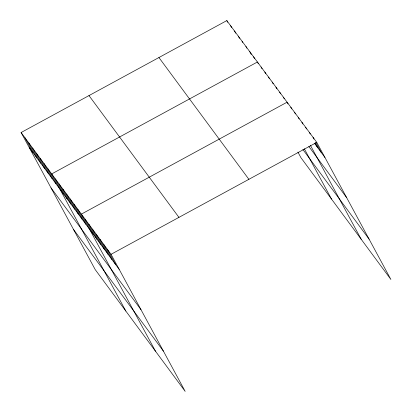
<?xml version="1.0" encoding="UTF-8"?>
<svg xmlns="http://www.w3.org/2000/svg" width="412" height="412" viewBox="0 0 412 412"><rect width="100%" height="100%" fill="white"/><g stroke="black" fill="none" stroke-linecap="round" stroke-linejoin="round"><path stroke-width="0.62" d="M21.1 132.525L111.055 254.307L185.184 391.4L95.224 269.623L21.1 132.525L226.816 20.6L316.776 142.377L390.9 279.475L300.945 157.693L297.922 152.1M111.055 254.307L316.776 142.377M314.547 143.402L324.934 157.472M308.856 146.492L346.703 197.729M302.882 149.52L369.131 239.212M158.929 57.536L248.889 179.313M88.987 95.589L178.942 217.371M29.257 147.614L119.212 269.397M51.026 187.877L140.981 309.659M73.454 229.36L163.41 351.137M313.063 137.356L313.97 139.035M315.783 142.387L321.226 152.445M309.355 132.334L310.262 134.008M315.098 142.954L317.513 147.424M305.642 127.308L306.549 128.987M301.934 122.287L302.841 123.96M298.221 117.26L299.127 118.939M294.513 112.239L295.419 113.918M290.8 107.218L291.706 108.892M287.998 103.87L287.092 102.191L81.37 214.116L155.494 351.215M310.365 145.24L361.216 239.284M283.379 97.17L284.285 98.844M279.671 92.144L280.577 93.823M275.958 87.123L276.864 88.796M272.244 82.096L273.156 83.775M268.536 77.075L269.443 78.754M264.823 72.054L265.73 73.727M261.115 67.027L262.022 68.706M258.309 63.68L257.402 62.006L51.685 173.931L125.809 311.024M304.303 148.747L331.531 199.099M253.581 56.83L254.487 58.504M249.76 51.654L251.268 54.446M245.933 46.479L246.84 48.153M242.112 41.303L242.714 42.421M238.291 36.127L239.496 38.362M234.464 30.952L235.674 33.187M230.643 25.776L231.549 27.455M226.816 20.6L227.728 22.279M107.341 249.281L115.504 264.37M103.633 244.259L111.791 259.349M99.92 239.238L108.083 254.328M96.212 234.212L104.37 249.301M92.499 229.19L100.662 244.28M88.791 224.164L96.949 239.254M85.078 219.143L93.241 234.232M77.657 209.095L85.82 224.185M73.949 204.074L82.106 219.163M70.236 199.048L78.398 214.137M66.528 194.026L74.685 209.116M62.815 189L70.972 204.089M59.107 183.979L67.264 199.068M55.393 178.957L63.551 194.047M47.859 168.755L56.022 183.845M44.038 163.579L52.195 178.669M40.216 158.404L48.374 173.493M36.39 153.228L44.547 168.317M32.569 148.052L40.726 163.142M28.742 142.876L36.905 157.966M24.921 137.701L33.078 152.79"/></g></svg>
